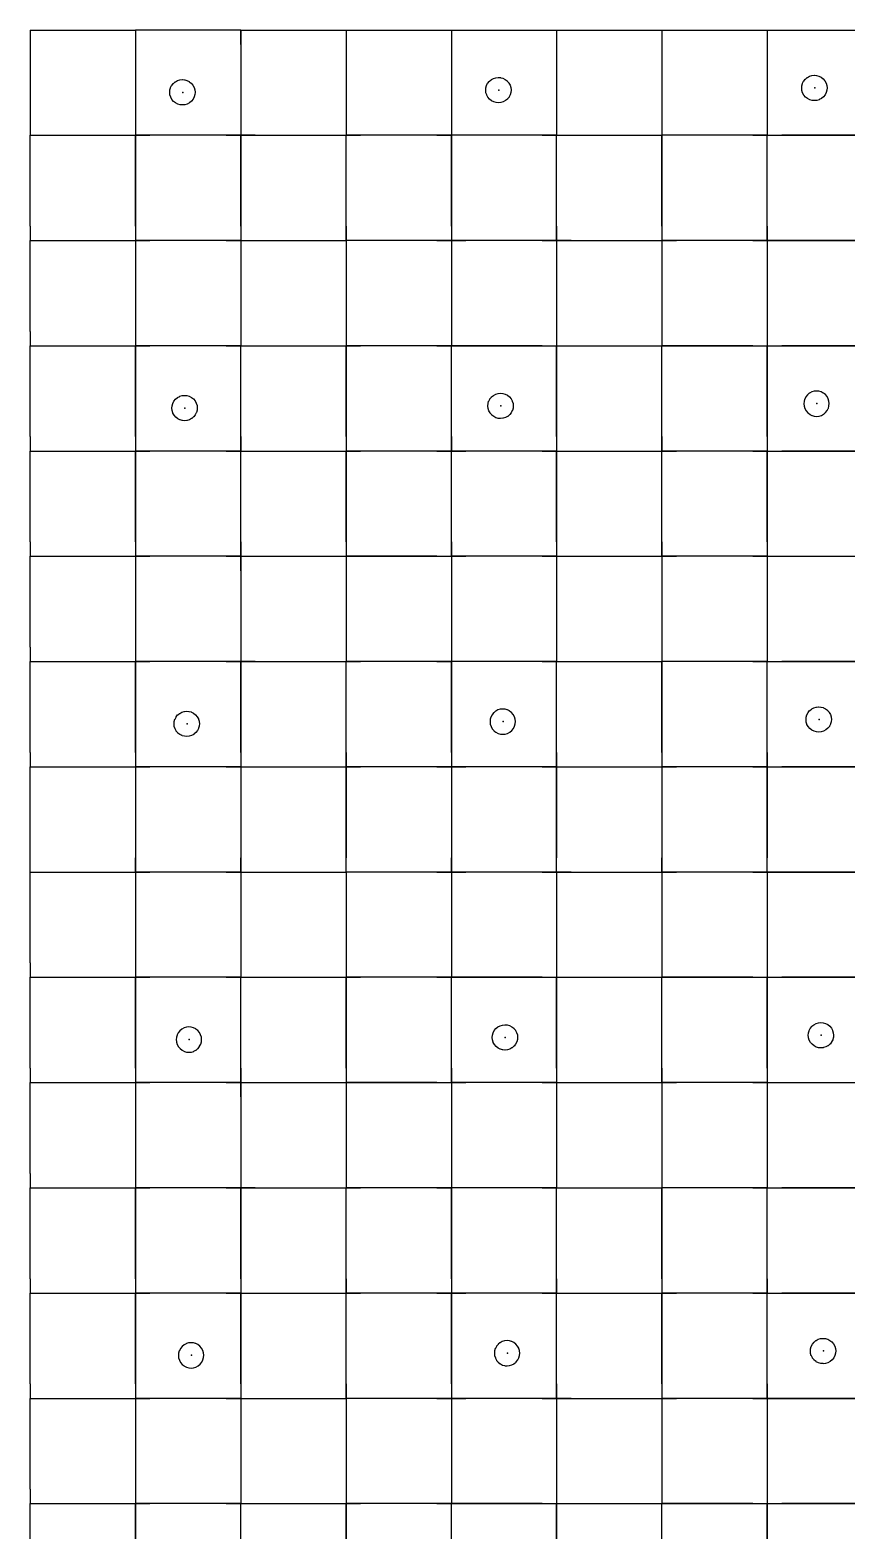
# Model space of a CAD drawing. Header units: metres. Extents: x 0 to 438, y -24 to 612.
# Drawn here: x 0 to 69.8, y 474.7 to 603 of the extents above; entities that cross this region are included whole.
import ezdxf

# ---------------------------------------------------------------- set-up
doc = ezdxf.new("R2010")
doc.units = ezdxf.units.M
doc.layers.add('LAYER_01_CUT', color=7, linetype='Continuous')
doc.layers.add('LAYER_04_GRID', color=7, linetype='Continuous')

msp = doc.modelspace()

# ---------------------------------------------------------------- linework, layer by layer
at = {"layer": 'LAYER_01_CUT'}
for points in [[(0, 603), (0, 595.23), (0, 594), (1.23, 594), (9, 594), (9, 592.77), (9, 585), (9, 583.77), (9, 576), (9, 574.77), (9, 567), (9, 565.77), (9, 558), (9, 556.77), (9, 549), (9, 547.77), (9, 540), (9, 538.77), (9, 531), (9, 529.77), (9, 522), (9, 520.77), (9, 513), (9, 511.77), (9, 504), (9, 502.77), (9, 495), (9, 493.77), (9, 486), (9, 484.77), (9, 477), (9, 475.77), (9, 468)], [(0, 603), (1.23, 603)], [(1.23, 603), (9, 603)], [(10.23, 603), (9, 603), (9, 601.77)], [(9, 603), (9, 595.23)], [(18, 603), (10.23, 603)], [(18, 601.77), (18, 603), (18, 595.23)], [(18, 603), (19.23, 603)], [(19.23, 603), (27, 603), (27, 601.77)], [(27, 603), (27, 595.23)], [(27, 603), (28.23, 603)], [(28.23, 603), (36, 603), (36, 601.77)], [(36, 603), (36, 595.23)], [(36, 603), (37.23, 603)], [(37.23, 603), (45, 603), (45, 601.77)], [(45, 603), (45, 595.23)], [(45, 603), (46.23, 603)], [(46.23, 603), (54, 603), (54, 601.77)], [(54, 603), (54, 595.23)], [(54, 603), (55.23, 603)], [(55.23, 603), (63, 603), (63, 601.77)], [(63, 603), (63, 595.23)], [(63, 603), (64.23, 603)], [(64.23, 603), (72, 603), (72, 601.77)], [(9, 601.77), (9, 594)], [(18, 601.77), (18, 594)], [(27, 601.77), (27, 594)], [(36, 601.77), (36, 594)], [(45, 601.77), (45, 594)], [(54, 601.77), (54, 594)], [(63, 601.77), (63, 594)], [(68.08, 598.26), (68.08, 598.25), (68.1, 598.05), (68.1, 598.05), (68.09, 597.86), (68.08, 597.85), (68.03, 597.66), (68.03, 597.65), (67.93, 597.47), (67.93, 597.46), (67.8, 597.29), (67.79, 597.29), (67.63, 597.15), (67.62, 597.15), (67.44, 597.05), (67.43, 597.04), (67.23, 596.98), (67.22, 596.98), (67.03, 596.96), (67.02, 596.96), (66.83, 596.98), (66.82, 596.98), (66.63, 597.03), (66.62, 597.04), (66.44, 597.13), (66.43, 597.14), (66.27, 597.27), (66.26, 597.27), (66.12, 597.43), (66.12, 597.44), (66.02, 597.63), (66.02, 597.64), (65.96, 597.83), (65.96, 597.84), (65.94, 598.04), (65.94, 598.05), (65.95, 598.23), (65.95, 598.24), (66.01, 598.43), (66.01, 598.44), (66.1, 598.63), (66.11, 598.63), (66.24, 598.8), (66.25, 598.8), (66.41, 598.94), (66.42, 598.94), (66.6, 599.04), (66.61, 599.05), (66.8, 599.11), (66.81, 599.11), (67.01, 599.13), (67.02, 599.13), (67.21, 599.11), (67.21, 599.11), (67.41, 599.06), (67.41, 599.05), (67.6, 598.96), (67.61, 598.96), (67.77, 598.82), (67.78, 598.82), (67.91, 598.66), (67.92, 598.65), (68.02, 598.46), (68.02, 598.46), (68.08, 598.26)], [(13.41, 598.68), (13.6, 598.59), (13.61, 598.58), (13.77, 598.45), (13.78, 598.45), (13.91, 598.28), (13.92, 598.28), (14.02, 598.09), (14.02, 598.08), (14.08, 597.89), (14.08, 597.88), (14.1, 597.68), (14.1, 597.67), (14.09, 597.49), (14.08, 597.48), (14.03, 597.29), (14.03, 597.28), (13.94, 597.09), (13.93, 597.09), (13.8, 596.92), (13.79, 596.91), (13.63, 596.78), (13.62, 596.77), (13.44, 596.67), (13.43, 596.67), (13.23, 596.61), (13.23, 596.61), (13.03, 596.59), (13.02, 596.59), (12.83, 596.61), (12.82, 596.61), (12.63, 596.66), (12.63, 596.66), (12.44, 596.76), (12.43, 596.76), (12.27, 596.89), (12.26, 596.9), (12.13, 597.06), (12.12, 597.07), (12.02, 597.25), (12.02, 597.26), (11.96, 597.46), (11.96, 597.47), (11.94, 597.67), (11.94, 597.67), (11.95, 597.86), (11.96, 597.87), (12.01, 598.06), (12.01, 598.07), (12.1, 598.25), (12.11, 598.26), (12.24, 598.43), (12.25, 598.43), (12.41, 598.57), (12.42, 598.57), (12.6, 598.67), (12.61, 598.67), (12.81, 598.73), (12.81, 598.74), (13.01, 598.76), (13.02, 598.76), (13.21, 598.74), (13.22, 598.74), (13.41, 598.68), (13.41, 598.68)], [(40.22, 598.92), (40.41, 598.87), (40.41, 598.87), (40.6, 598.77), (40.61, 598.77), (40.77, 598.64), (40.78, 598.63), (40.91, 598.47), (40.92, 598.46), (41.02, 598.28), (41.02, 598.27), (41.08, 598.07), (41.08, 598.07), (41.1, 597.87), (41.1, 597.86), (41.09, 597.67), (41.08, 597.66), (41.03, 597.47), (41.03, 597.46), (40.94, 597.28), (40.93, 597.27), (40.8, 597.11), (40.79, 597.1), (40.63, 596.96), (40.62, 596.96), (40.44, 596.86), (40.43, 596.86), (40.23, 596.8), (40.23, 596.8), (40.03, 596.78), (40.02, 596.78), (39.83, 596.79), (39.82, 596.79), (39.63, 596.85), (39.63, 596.85), (39.44, 596.94), (39.43, 596.95), (39.27, 597.08), (39.26, 597.09), (39.13, 597.25), (39.12, 597.26), (39.02, 597.44), (39.02, 597.45), (38.96, 597.64), (38.96, 597.65), (38.94, 597.85), (38.94, 597.86), (38.95, 598.05), (38.95, 598.05), (39.01, 598.25), (39.01, 598.25), (39.1, 598.44), (39.11, 598.45), (39.24, 598.61), (39.25, 598.62), (39.41, 598.75), (39.42, 598.76), (39.6, 598.86), (39.61, 598.86), (39.81, 598.92), (39.81, 598.92), (40.01, 598.94), (40.02, 598.94), (40.21, 598.93), (40.22, 598.92)], [(9, 595.23), (9, 594)], [(18, 595.23), (18, 594)], [(27, 595.23), (27, 594)], [(36, 595.23), (36, 594)], [(45, 595.23), (45, 594)], [(54, 595.23), (54, 594)], [(63, 595.23), (63, 594)], [(0, 586.23), (0, 594)], [(0, 594), (7.77, 594)], [(7.77, 594), (9, 594)], [(16.77, 594), (9, 594)], [(9, 586.23), (9, 594)], [(9, 594), (10.23, 594)], [(18, 594), (10.23, 594)], [(16.77, 594), (18, 594)], [(19.23, 594), (18, 594), (18, 592.77), (18, 585), (18, 583.77)], [(18, 586.23), (18, 594)], [(18, 594), (25.77, 594)], [(19.23, 594), (27, 594)], [(25.77, 594), (27, 594)], [(27, 592.77), (27, 594), (28.23, 594)], [(34.77, 594), (27, 594)], [(27, 586.23), (27, 594)], [(36, 594), (28.23, 594)], [(34.77, 594), (36, 594)], [(37.23, 594), (36, 594), (36, 592.77), (36, 585), (36, 583.77)], [(43.77, 594), (36, 594)], [(36, 586.23), (36, 594)], [(45, 594), (37.23, 594)], [(43.77, 594), (45, 594)], [(45, 592.77), (45, 594), (46.23, 594)], [(45, 586.23), (45, 594)], [(45, 594), (52.77, 594)], [(46.23, 594), (54, 594)], [(52.77, 594), (54, 594)], [(55.23, 594), (54, 594), (54, 592.77), (54, 585), (54, 583.77)], [(61.77, 594), (54, 594)], [(54, 586.23), (54, 594)], [(63, 594), (55.23, 594)], [(61.77, 594), (63, 594)], [(63, 592.77), (63, 594), (64.23, 594)], [(63, 586.23), (63, 594)], [(63, 594), (70.77, 594)], [(72, 594), (64.23, 594)], [(27, 585), (27, 592.77)], [(45, 585), (45, 592.77)], [(63, 585), (63, 592.77)], [(0, 586.23), (0, 585)], [(9, 586.23), (9, 585)], [(18, 586.23), (18, 585)], [(27, 586.23), (27, 585)], [(36, 586.23), (36, 585)], [(45, 586.23), (45, 585)], [(54, 586.23), (54, 585)], [(63, 586.23), (63, 585)], [(0, 577.23), (0, 585), (1.23, 585)], [(0, 585), (7.77, 585)], [(1.23, 585), (9, 585)], [(7.77, 585), (9, 585)], [(16.77, 585), (9, 585)], [(9, 585), (9, 577.23)], [(9, 585), (10.23, 585)], [(18, 585), (10.23, 585)], [(16.77, 585), (18, 585)], [(18, 585), (18, 577.23)], [(18, 585), (19.23, 585)], [(18, 585), (25.77, 585)], [(19.23, 585), (27, 585)], [(25.77, 585), (27, 585)], [(28.23, 585), (27, 585), (27, 583.77)], [(34.77, 585), (27, 585)], [(27, 585), (27, 577.23)], [(36, 585), (28.23, 585)], [(34.77, 585), (36, 585)], [(43.77, 585), (36, 585)], [(36, 585), (36, 577.23)], [(36, 585), (37.23, 585)], [(45, 585), (37.23, 585)], [(43.77, 585), (45, 585)], [(46.23, 585), (45, 585), (45, 583.77)], [(45, 585), (45, 577.23)], [(45, 585), (52.77, 585)], [(46.23, 585), (54, 585)], [(52.77, 585), (54, 585)], [(61.77, 585), (54, 585)], [(54, 585), (54, 577.23)], [(54, 585), (55.23, 585)], [(63, 585), (55.23, 585)], [(61.77, 585), (63, 585)], [(64.23, 585), (63, 585), (63, 583.77)], [(63, 585), (63, 577.23)], [(63, 585), (70.77, 585)], [(72, 585), (64.23, 585)], [(18, 583.77), (18, 576)], [(27, 583.77), (27, 576)], [(36, 583.77), (36, 576)], [(45, 583.77), (45, 576)], [(54, 583.77), (54, 576)], [(63, 583.77), (63, 576)], [(0, 577.23), (0, 576)], [(9, 577.23), (9, 576)], [(18, 577.23), (18, 576)], [(27, 577.23), (27, 576)], [(36, 577.23), (36, 576)], [(45, 577.23), (45, 576)], [(54, 577.23), (54, 576)], [(63, 577.23), (63, 576)], [(0, 568.23), (0, 576), (1.23, 576)], [(0, 576), (7.77, 576)], [(1.23, 576), (9, 576)], [(7.77, 576), (9, 576)], [(16.77, 576), (9, 576)], [(9, 568.23), (9, 576)], [(9, 576), (10.23, 576)], [(18, 576), (10.23, 576)], [(16.77, 576), (18, 576)], [(18, 556.77), (18, 558), (18, 565.77), (18, 567), (18, 574.77), (18, 576), (19.23, 576), (27, 576), (27, 574.77), (27, 567), (27, 565.77), (27, 558), (27, 556.77)], [(18, 568.23), (18, 576)], [(18, 576), (25.77, 576)], [(25.77, 576), (27, 576)], [(34.77, 576), (27, 576)], [(27, 568.23), (27, 576)], [(27, 576), (28.23, 576)], [(36, 576), (28.23, 576)], [(34.77, 576), (36, 576)], [(36, 565.77), (36, 567), (36, 574.77), (36, 576), (37.23, 576), (45, 576), (45, 574.77), (45, 567), (45, 565.77), (45, 558), (45, 556.77)], [(43.77, 576), (36, 576)], [(36, 568.23), (36, 576)], [(43.77, 576), (45, 576)], [(45, 568.23), (45, 576)], [(45, 576), (46.23, 576)], [(45, 576), (52.77, 576)], [(46.23, 576), (54, 576)], [(52.77, 576), (54, 576)], [(54, 565.77), (54, 567), (54, 574.77), (54, 576), (55.23, 576), (63, 576), (63, 574.77), (63, 567), (63, 565.77), (63, 558), (63, 556.77)], [(61.77, 576), (54, 576)], [(54, 568.23), (54, 576)], [(61.77, 576), (63, 576)], [(63, 568.23), (63, 576)], [(63, 576), (64.23, 576)], [(63, 576), (70.77, 576)], [(72, 576), (64.23, 576)], [(66.14, 571.24), (66.14, 571.23), (66.12, 571.05), (66.12, 571.04), (66.14, 570.84), (66.14, 570.83), (66.2, 570.64), (66.21, 570.63), (66.31, 570.44), (66.31, 570.44), (66.45, 570.27), (66.45, 570.27), (66.62, 570.14), (66.63, 570.13), (66.81, 570.04), (66.82, 570.03), (67.01, 569.98), (67.02, 569.98), (67.2, 569.96), (67.21, 569.96), (67.41, 569.98), (67.42, 569.98), (67.62, 570.04), (67.62, 570.05), (67.81, 570.15), (67.82, 570.15), (67.98, 570.29), (67.98, 570.29), (68.11, 570.46), (68.12, 570.47), (68.21, 570.65), (68.22, 570.66), (68.27, 570.85), (68.27, 570.86), (68.29, 571.05), (68.29, 571.05), (68.27, 571.25), (68.27, 571.26), (68.21, 571.46), (68.2, 571.46), (68.1, 571.65), (68.1, 571.66), (67.96, 571.82), (67.96, 571.83), (67.79, 571.96), (67.78, 571.96), (67.6, 572.05), (67.59, 572.06), (67.4, 572.11), (67.39, 572.11), (67.21, 572.13), (67.2, 572.13), (67, 572.11), (66.99, 572.11), (66.79, 572.05), (66.79, 572.05), (66.6, 571.95), (66.59, 571.94), (66.43, 571.8), (66.43, 571.8), (66.3, 571.63), (66.29, 571.63), (66.2, 571.44), (66.19, 571.43), (66.14, 571.24)], [(13.96, 571.45), (14.1, 571.28), (14.11, 571.28), (14.21, 571.09), (14.21, 571.08), (14.27, 570.89), (14.27, 570.88), (14.29, 570.68), (14.29, 570.67), (14.27, 570.49), (14.27, 570.48), (14.22, 570.29), (14.21, 570.28), (14.12, 570.09), (14.12, 570.09), (13.99, 569.92), (13.98, 569.92), (13.82, 569.78), (13.81, 569.77), (13.62, 569.67), (13.62, 569.67), (13.42, 569.61), (13.41, 569.61), (13.21, 569.59), (13.21, 569.59), (13.02, 569.61), (13.01, 569.61), (12.82, 569.66), (12.81, 569.67), (12.63, 569.76), (12.62, 569.76), (12.45, 569.89), (12.45, 569.9), (12.31, 570.06), (12.31, 570.07), (12.21, 570.25), (12.2, 570.26), (12.14, 570.46), (12.14, 570.47), (12.12, 570.67), (12.12, 570.67), (12.14, 570.86), (12.14, 570.87), (12.19, 571.06), (12.2, 571.07), (12.29, 571.25), (12.3, 571.26), (12.43, 571.43), (12.43, 571.43), (12.6, 571.57), (12.6, 571.57), (12.79, 571.67), (12.8, 571.68), (12.99, 571.74), (13, 571.74), (13.2, 571.76), (13.21, 571.76), (13.39, 571.74), (13.4, 571.74), (13.59, 571.69), (13.6, 571.68), (13.79, 571.59), (13.79, 571.58), (13.96, 571.45), (13.96, 571.45)], [(39.21, 570.44), (39.2, 570.45), (39.14, 570.65), (39.14, 570.65), (39.12, 570.85), (39.12, 570.86), (39.14, 571.05), (39.14, 571.06), (39.19, 571.25), (39.2, 571.25), (39.29, 571.44), (39.3, 571.45), (39.43, 571.61), (39.43, 571.62), (39.6, 571.75), (39.6, 571.76), (39.79, 571.86), (39.8, 571.86), (39.99, 571.92), (40, 571.92), (40.2, 571.94), (40.21, 571.94), (40.39, 571.93), (40.4, 571.92), (40.59, 571.87), (40.6, 571.87), (40.79, 571.78), (40.79, 571.77), (40.96, 571.64), (40.96, 571.63), (41.1, 571.47), (41.1, 571.46), (41.21, 571.28), (41.21, 571.27), (41.27, 571.07), (41.27, 571.07), (41.29, 570.87), (41.29, 570.86), (41.27, 570.67), (41.27, 570.66), (41.22, 570.47), (41.21, 570.47), (41.12, 570.28), (41.12, 570.27), (40.99, 570.11), (40.98, 570.1), (40.82, 569.96), (40.81, 569.96), (40.62, 569.86), (40.62, 569.86), (40.42, 569.8), (40.41, 569.8), (40.21, 569.78), (40.21, 569.78), (40.02, 569.79), (40.01, 569.79), (39.82, 569.85), (39.81, 569.85), (39.63, 569.94), (39.62, 569.95), (39.45, 570.08), (39.45, 570.09), (39.31, 570.25), (39.31, 570.26), (39.21, 570.44)], [(0, 568.23), (0, 567)], [(9, 568.23), (9, 567)], [(18, 568.23), (18, 567)], [(27, 568.23), (27, 567)], [(36, 568.23), (36, 567)], [(45, 568.23), (45, 567)], [(54, 568.23), (54, 567)], [(63, 568.23), (63, 567)], [(0, 559.23), (0, 567), (1.23, 567)], [(0, 567), (7.77, 567)], [(1.23, 567), (9, 567)], [(7.77, 567), (9, 567)], [(16.77, 567), (9, 567)], [(9, 559.23), (9, 567)], [(9, 567), (10.23, 567)], [(18, 567), (10.23, 567)], [(16.77, 567), (18, 567)], [(18, 559.23), (18, 567)], [(18, 567), (19.23, 567)], [(18, 567), (25.77, 567)], [(19.23, 567), (27, 567)], [(25.77, 567), (27, 567)], [(34.77, 567), (27, 567)], [(27, 559.23), (27, 567)], [(27, 567), (28.23, 567)], [(36, 567), (28.23, 567)], [(34.77, 567), (36, 567)], [(43.77, 567), (36, 567)], [(36, 559.23), (36, 567)], [(36, 567), (37.23, 567)], [(45, 567), (37.23, 567)], [(43.77, 567), (45, 567)], [(45, 559.23), (45, 567)], [(45, 567), (46.23, 567)], [(45, 567), (52.77, 567)], [(46.23, 567), (54, 567)], [(52.77, 567), (54, 567)], [(61.77, 567), (54, 567)], [(54, 559.23), (54, 567)], [(54, 567), (55.23, 567)], [(63, 567), (55.23, 567)], [(61.77, 567), (63, 567)], [(63, 559.23), (63, 567)], [(63, 567), (64.23, 567)], [(63, 567), (70.77, 567)], [(72, 567), (64.23, 567)], [(36, 558), (36, 565.77)], [(54, 558), (54, 565.77)], [(0, 559.23), (0, 558)], [(9, 559.23), (9, 558)], [(18, 559.23), (18, 558)], [(27, 559.23), (27, 558)], [(36, 559.23), (36, 558)], [(45, 559.23), (45, 558)], [(54, 559.23), (54, 558)], [(63, 559.23), (63, 558)], [(0, 550.23), (0, 558), (1.23, 558)], [(0, 558), (7.77, 558)], [(1.23, 558), (9, 558)], [(7.77, 558), (9, 558)], [(16.77, 558), (9, 558)], [(9, 558), (9, 550.23)], [(9, 558), (10.23, 558)], [(18, 558), (10.23, 558)], [(16.77, 558), (18, 558)], [(18, 558), (18, 550.23)], [(18, 558), (19.23, 558)], [(18, 558), (25.77, 558)], [(19.23, 558), (27, 558)], [(25.77, 558), (27, 558)], [(34.77, 558), (27, 558)], [(27, 558), (27, 550.23)], [(27, 558), (28.23, 558)], [(28.23, 558), (36, 558), (36, 556.77)], [(34.77, 558), (36, 558)], [(43.77, 558), (36, 558)], [(36, 558), (36, 550.23)], [(36, 558), (37.23, 558)], [(45, 558), (37.23, 558)], [(43.77, 558), (45, 558)], [(45, 558), (45, 550.23)], [(45, 558), (46.23, 558)], [(45, 558), (52.77, 558)], [(46.23, 558), (54, 558), (54, 556.77)], [(52.77, 558), (54, 558)], [(61.77, 558), (54, 558)], [(54, 558), (54, 550.23)], [(54, 558), (55.23, 558)], [(63, 558), (55.23, 558)], [(61.77, 558), (63, 558)], [(63, 558), (63, 550.23)], [(63, 558), (64.23, 558)], [(63, 558), (70.77, 558)], [(64.23, 558), (72, 558), (72, 556.77)], [(18, 556.77), (18, 549)], [(27, 556.77), (27, 549)], [(36, 556.77), (36, 549)], [(45, 556.77), (45, 549)], [(54, 556.77), (54, 549)], [(63, 556.77), (63, 549)], [(0, 550.23), (0, 549)], [(9, 550.23), (9, 549)], [(18, 550.23), (18, 549)], [(27, 550.23), (27, 549)], [(36, 550.23), (36, 549)], [(45, 550.23), (45, 549)], [(54, 550.23), (54, 549)], [(63, 550.23), (63, 549)], [(0, 541.23), (0, 549), (1.23, 549)], [(0, 549), (7.77, 549)], [(1.23, 549), (9, 549)], [(7.77, 549), (9, 549)], [(16.77, 549), (9, 549)], [(9, 541.23), (9, 549)], [(9, 549), (10.23, 549)], [(18, 549), (10.23, 549)], [(16.77, 549), (18, 549)], [(19.23, 549), (18, 549), (18, 547.77), (18, 540), (18, 538.77), (18, 531), (18, 529.77)], [(18, 541.23), (18, 549)], [(18, 549), (25.77, 549)], [(19.23, 549), (27, 549)], [(25.77, 549), (27, 549)], [(27, 538.77), (27, 540), (27, 547.77), (27, 549), (28.23, 549)], [(34.77, 549), (27, 549)], [(27, 541.23), (27, 549)], [(36, 549), (28.23, 549)], [(34.77, 549), (36, 549)], [(37.23, 549), (36, 549), (36, 547.77), (36, 540), (36, 538.77), (36, 531), (36, 529.77)], [(43.77, 549), (36, 549)], [(36, 541.23), (36, 549)], [(45, 549), (37.23, 549)], [(43.77, 549), (45, 549)], [(45, 538.77), (45, 540), (45, 547.77), (45, 549), (46.23, 549)], [(45, 541.23), (45, 549)], [(45, 549), (52.77, 549)], [(46.23, 549), (54, 549)], [(52.77, 549), (54, 549)], [(55.23, 549), (54, 549), (54, 547.77), (54, 540), (54, 538.77), (54, 531), (54, 529.77)], [(61.77, 549), (54, 549)], [(54, 541.23), (54, 549)], [(63, 549), (55.23, 549)], [(61.77, 549), (63, 549)], [(63, 538.77), (63, 540), (63, 547.77), (63, 549), (64.23, 549)], [(63, 541.23), (63, 549)], [(63, 549), (70.77, 549)], [(72, 549), (64.23, 549)], [(67.78, 545.06), (67.79, 545.05), (67.97, 544.96), (67.98, 544.96), (68.14, 544.83), (68.15, 544.82), (68.29, 544.66), (68.29, 544.65), (68.39, 544.47), (68.39, 544.46), (68.45, 544.26), (68.45, 544.25), (68.48, 544.05), (68.47, 544.05), (68.46, 543.86), (68.46, 543.85), (68.4, 543.66), (68.4, 543.65), (68.31, 543.47), (68.3, 543.46), (68.17, 543.29), (68.16, 543.29), (68, 543.15), (67.99, 543.15), (67.81, 543.05), (67.8, 543.05), (67.61, 542.98), (67.6, 542.98), (67.4, 542.96), (67.39, 542.96), (67.2, 542.98), (67.2, 542.98), (67.01, 543.04), (67, 543.04), (66.81, 543.13), (66.81, 543.14), (66.64, 543.27), (66.63, 543.27), (66.5, 543.44), (66.49, 543.44), (66.39, 543.63), (66.39, 543.64), (66.33, 543.83), (66.33, 543.84), (66.31, 544.04), (66.31, 544.05), (66.32, 544.23), (66.33, 544.24), (66.38, 544.43), (66.38, 544.44), (66.48, 544.63), (66.48, 544.63), (66.61, 544.8), (66.62, 544.81), (66.78, 544.94), (66.79, 544.95), (66.97, 545.05), (66.98, 545.05), (67.18, 545.11), (67.19, 545.11), (67.38, 545.13), (67.39, 545.13), (67.58, 545.11), (67.59, 545.11), (67.78, 545.06)], [(12.62, 544.43), (12.78, 544.57), (12.79, 544.57), (12.97, 544.67), (12.98, 544.68), (13.18, 544.74), (13.19, 544.74), (13.39, 544.76), (13.39, 544.76), (13.58, 544.74), (13.59, 544.74), (13.78, 544.69), (13.79, 544.68), (13.97, 544.59), (13.98, 544.58), (14.15, 544.45), (14.15, 544.45), (14.29, 544.28), (14.29, 544.28), (14.39, 544.09), (14.4, 544.08), (14.46, 543.89), (14.46, 543.88), (14.48, 543.68), (14.48, 543.67), (14.46, 543.49), (14.46, 543.48), (14.41, 543.29), (14.4, 543.28), (14.31, 543.09), (14.3, 543.09), (14.17, 542.92), (14.17, 542.92), (14, 542.78), (14, 542.77), (13.81, 542.67), (13.8, 542.67), (13.61, 542.61), (13.6, 542.61), (13.4, 542.59), (13.39, 542.59), (13.21, 542.61), (13.2, 542.61), (13.01, 542.66), (13, 542.67), (12.81, 542.76), (12.81, 542.76), (12.64, 542.89), (12.63, 542.9), (12.5, 543.06), (12.49, 543.07), (12.39, 543.26), (12.39, 543.26), (12.33, 543.46), (12.33, 543.47), (12.31, 543.67), (12.31, 543.67), (12.33, 543.86), (12.33, 543.87), (12.38, 544.06), (12.39, 544.07), (12.48, 544.25), (12.48, 544.26), (12.61, 544.43), (12.62, 544.43)], [(39.61, 544.61), (39.48, 544.45), (39.48, 544.44), (39.38, 544.25), (39.38, 544.25), (39.33, 544.06), (39.33, 544.05), (39.31, 543.86), (39.31, 543.85), (39.33, 543.65), (39.33, 543.65), (39.39, 543.45), (39.39, 543.44), (39.49, 543.26), (39.5, 543.25), (39.63, 543.09), (39.64, 543.08), (39.81, 542.95), (39.81, 542.95), (40, 542.85), (40.01, 542.85), (40.2, 542.8), (40.21, 542.79), (40.39, 542.78), (40.4, 542.78), (40.6, 542.8), (40.61, 542.8), (40.8, 542.86), (40.81, 542.86), (41, 542.96), (41, 542.97), (41.17, 543.1), (41.17, 543.11), (41.3, 543.27), (41.31, 543.28), (41.4, 543.47), (41.4, 543.47), (41.46, 543.67), (41.46, 543.67), (41.48, 543.86), (41.48, 543.87), (41.46, 544.07), (41.45, 544.07), (41.39, 544.27), (41.39, 544.28), (41.29, 544.46), (41.29, 544.47), (41.15, 544.63), (41.15, 544.64), (40.98, 544.77), (40.97, 544.78), (40.79, 544.87), (40.78, 544.87), (40.59, 544.93), (40.58, 544.93), (40.39, 544.94), (40.39, 544.94), (40.19, 544.92), (40.18, 544.92), (39.98, 544.86), (39.97, 544.86), (39.79, 544.76), (39.78, 544.76), (39.62, 544.62), (39.61, 544.61)], [(0, 541.23), (0, 540)], [(0, 523.23), (0, 531), (0, 532.23), (0, 540), (1.23, 540)], [(0, 540), (7.77, 540)], [(1.23, 540), (9, 540)], [(7.77, 540), (9, 540)], [(9, 541.23), (9, 540)], [(16.77, 540), (9, 540)], [(9, 540), (9, 532.23)], [(9, 540), (10.23, 540)], [(18, 540), (10.23, 540)], [(16.77, 540), (18, 540)], [(18, 541.23), (18, 540)], [(18, 540), (18, 532.23)], [(18, 540), (19.23, 540)], [(18, 540), (25.77, 540)], [(19.23, 540), (27, 540)], [(25.77, 540), (27, 540)], [(27, 541.23), (27, 540)], [(34.77, 540), (27, 540)], [(27, 540), (27, 532.23)], [(27, 540), (28.23, 540)], [(36, 540), (28.23, 540)], [(34.77, 540), (36, 540)], [(36, 541.23), (36, 540)], [(43.77, 540), (36, 540)], [(36, 540), (36, 532.23)], [(36, 540), (37.23, 540)], [(45, 540), (37.23, 540)], [(43.77, 540), (45, 540)], [(45, 541.23), (45, 540)], [(45, 540), (45, 532.23)], [(45, 540), (46.23, 540)], [(45, 540), (52.77, 540)], [(46.23, 540), (54, 540)], [(52.77, 540), (54, 540)], [(54, 541.23), (54, 540)], [(61.77, 540), (54, 540)], [(54, 540), (54, 532.23)], [(54, 540), (55.23, 540)], [(63, 540), (55.23, 540)], [(61.77, 540), (63, 540)], [(63, 541.23), (63, 540)], [(63, 540), (63, 532.23)], [(63, 540), (64.23, 540)], [(63, 540), (70.77, 540)], [(72, 540), (64.23, 540)], [(27, 531), (27, 538.77)], [(45, 531), (45, 538.77)], [(63, 531), (63, 538.77)], [(0, 531), (1.23, 531)], [(0, 531), (7.77, 531)], [(1.23, 531), (9, 531)], [(7.77, 531), (9, 531)], [(9, 531), (9, 532.23)], [(16.77, 531), (9, 531)], [(9, 531), (9, 523.23)], [(9, 531), (10.23, 531)], [(18, 531), (10.23, 531)], [(16.77, 531), (18, 531)], [(18, 531), (18, 532.23)], [(18, 531), (18, 523.23)], [(18, 531), (19.23, 531)], [(18, 531), (25.77, 531)], [(19.23, 531), (27, 531)], [(25.77, 531), (27, 531)], [(27, 531), (27, 532.23)], [(28.23, 531), (27, 531), (27, 529.77)], [(34.77, 531), (27, 531)], [(27, 531), (27, 523.23)], [(36, 531), (28.23, 531)], [(34.77, 531), (36, 531)], [(36, 531), (36, 532.23)], [(43.77, 531), (36, 531)], [(36, 531), (36, 523.23)], [(36, 531), (37.23, 531)], [(45, 531), (37.23, 531)], [(43.77, 531), (45, 531)], [(45, 531), (45, 532.23)], [(46.23, 531), (45, 531), (45, 529.77)], [(45, 531), (45, 523.23)], [(45, 531), (52.77, 531)], [(46.23, 531), (54, 531)], [(52.77, 531), (54, 531)], [(54, 531), (54, 532.23)], [(61.77, 531), (54, 531)], [(54, 531), (54, 523.23)], [(54, 531), (55.23, 531)], [(63, 531), (55.23, 531)], [(61.77, 531), (63, 531)], [(63, 531), (63, 532.23)], [(64.23, 531), (63, 531), (63, 529.77)], [(63, 531), (63, 523.23)], [(63, 531), (70.77, 531)], [(72, 531), (64.23, 531)], [(18, 529.77), (18, 522)], [(27, 529.77), (27, 522)], [(36, 529.77), (36, 522)], [(45, 529.77), (45, 522)], [(54, 529.77), (54, 522)], [(63, 529.77), (63, 522)], [(0, 523.23), (0, 522)], [(9, 523.23), (9, 522)], [(18, 523.23), (18, 522)], [(27, 523.23), (27, 522)], [(36, 523.23), (36, 522)], [(45, 523.23), (45, 522)], [(54, 523.23), (54, 522)], [(63, 523.23), (63, 522)], [(0, 514.23), (0, 522), (1.23, 522)], [(0, 522), (7.77, 522)], [(1.23, 522), (9, 522)], [(7.77, 522), (9, 522)], [(16.77, 522), (9, 522)], [(9, 514.23), (9, 522)], [(9, 522), (10.23, 522)], [(18, 522), (10.23, 522)], [(16.77, 522), (18, 522)], [(18, 511.77), (18, 513), (18, 520.77), (18, 522), (19.23, 522), (27, 522), (27, 520.77), (27, 513), (27, 511.77)], [(18, 514.23), (18, 522)], [(18, 522), (25.77, 522)], [(25.77, 522), (27, 522)], [(34.77, 522), (27, 522)], [(27, 514.23), (27, 522)], [(27, 522), (28.23, 522)], [(36, 522), (28.23, 522)], [(34.77, 522), (36, 522)], [(36, 520.77), (36, 522), (37.23, 522), (45, 522), (45, 520.77), (45, 513), (45, 511.77)], [(43.77, 522), (36, 522)], [(36, 514.23), (36, 522)], [(36, 513), (36, 520.77)], [(43.77, 522), (45, 522)], [(45, 514.23), (45, 522)], [(45, 522), (46.23, 522)], [(45, 522), (52.77, 522)], [(46.23, 522), (54, 522)], [(52.77, 522), (54, 522)], [(54, 520.77), (54, 522), (55.23, 522), (63, 522), (63, 520.77), (63, 513), (63, 511.77)], [(61.77, 522), (54, 522)], [(54, 514.23), (54, 522)], [(54, 513), (54, 520.77)], [(61.77, 522), (63, 522)], [(63, 514.23), (63, 522)], [(63, 522), (64.23, 522)], [(63, 522), (70.77, 522)], [(72, 522), (64.23, 522)], [(12.68, 516.06), (12.82, 515.9), (12.83, 515.9), (12.99, 515.76), (13, 515.76), (13.19, 515.67), (13.19, 515.66), (13.38, 515.61), (13.39, 515.61), (13.58, 515.59), (13.59, 515.59), (13.79, 515.61), (13.79, 515.61), (13.99, 515.67), (14, 515.68), (14.18, 515.78), (14.19, 515.78), (14.35, 515.92), (14.36, 515.92), (14.49, 516.09), (14.49, 516.1), (14.59, 516.28), (14.59, 516.29), (14.64, 516.48), (14.65, 516.49), (14.66, 516.67), (14.66, 516.68), (14.64, 516.88), (14.64, 516.89), (14.58, 517.08), (14.58, 517.09), (14.48, 517.28), (14.47, 517.29), (14.34, 517.45), (14.33, 517.45), (14.17, 517.58), (14.16, 517.59), (13.97, 517.68), (13.97, 517.69), (13.77, 517.74), (13.77, 517.74), (13.58, 517.76), (13.57, 517.76), (13.37, 517.74), (13.37, 517.74), (13.17, 517.68), (13.16, 517.67), (12.98, 517.57), (12.97, 517.57), (12.81, 517.43), (12.8, 517.43), (12.67, 517.26), (12.66, 517.25), (12.57, 517.07), (12.57, 517.06), (12.51, 516.87), (12.51, 516.86), (12.5, 516.67), (12.5, 516.67), (12.52, 516.47), (12.52, 516.46), (12.58, 516.26), (12.58, 516.26), (12.68, 516.07), (12.68, 516.06)], [(41.64, 517.08), (41.64, 517.07), (41.66, 516.87), (41.66, 516.86), (41.65, 516.67), (41.64, 516.67), (41.59, 516.47), (41.59, 516.47), (41.49, 516.28), (41.49, 516.27), (41.36, 516.11), (41.35, 516.1), (41.19, 515.97), (41.18, 515.96), (41, 515.86), (40.99, 515.86), (40.79, 515.8), (40.79, 515.8), (40.59, 515.78), (40.58, 515.78), (40.39, 515.79), (40.38, 515.8), (40.19, 515.85), (40.18, 515.85), (40, 515.95), (39.99, 515.95), (39.83, 516.08), (39.82, 516.09), (39.68, 516.25), (39.68, 516.26), (39.58, 516.44), (39.58, 516.45), (39.52, 516.65), (39.52, 516.66), (39.5, 516.85), (39.5, 516.86), (39.51, 517.05), (39.51, 517.06), (39.57, 517.25), (39.57, 517.26), (39.66, 517.44), (39.67, 517.45), (39.8, 517.61), (39.81, 517.62), (39.97, 517.76), (39.98, 517.76), (40.16, 517.86), (40.17, 517.86), (40.36, 517.92), (40.37, 517.92), (40.57, 517.94), (40.58, 517.94), (40.77, 517.93), (40.77, 517.93), (40.97, 517.87), (40.97, 517.87), (41.16, 517.78), (41.17, 517.77), (41.33, 517.64), (41.34, 517.63), (41.47, 517.47), (41.48, 517.46), (41.58, 517.28), (41.58, 517.27), (41.64, 517.08)], [(67.77, 518.11), (67.77, 518.11), (67.97, 518.06), (67.97, 518.06), (68.16, 517.96), (68.17, 517.96), (68.33, 517.83), (68.34, 517.82), (68.47, 517.66), (68.48, 517.65), (68.58, 517.47), (68.58, 517.46), (68.64, 517.26), (68.64, 517.25), (68.66, 517.06), (68.66, 517.05), (68.65, 516.86), (68.64, 516.85), (68.59, 516.66), (68.59, 516.65), (68.49, 516.47), (68.49, 516.46), (68.36, 516.29), (68.35, 516.29), (68.19, 516.15), (68.18, 516.15), (68, 516.05), (67.99, 516.05), (67.79, 515.99), (67.78, 515.98), (67.59, 515.96), (67.58, 515.96), (67.39, 515.98), (67.38, 515.98), (67.19, 516.04), (67.18, 516.04), (67, 516.13), (66.99, 516.14), (66.83, 516.27), (66.82, 516.28), (66.68, 516.44), (66.68, 516.44), (66.58, 516.63), (66.58, 516.64), (66.52, 516.83), (66.52, 516.84), (66.5, 517.04), (66.5, 517.05), (66.51, 517.23), (66.51, 517.24), (66.57, 517.43), (66.57, 517.44), (66.66, 517.63), (66.67, 517.63), (66.8, 517.8), (66.81, 517.81), (66.97, 517.94), (66.98, 517.95), (67.16, 518.05), (67.17, 518.05), (67.36, 518.11), (67.37, 518.11), (67.57, 518.13), (67.58, 518.13), (67.77, 518.11)], [(0, 514.23), (0, 513)], [(9, 514.23), (9, 513)], [(18, 514.23), (18, 513)], [(27, 514.23), (27, 513)], [(36, 514.23), (36, 513)], [(45, 514.23), (45, 513)], [(54, 514.23), (54, 513)], [(63, 514.23), (63, 513)], [(0, 505.23), (0, 513), (1.23, 513)], [(0, 513), (7.77, 513)], [(1.23, 513), (9, 513)], [(7.77, 513), (9, 513)], [(16.77, 513), (9, 513)], [(9, 513), (9, 505.23)], [(9, 513), (10.23, 513)], [(18, 513), (10.23, 513)], [(16.77, 513), (18, 513)], [(18, 513), (18, 505.23)], [(18, 513), (19.23, 513)], [(18, 513), (25.77, 513)], [(18, 511.77), (18, 504)], [(19.23, 513), (27, 513)], [(25.77, 513), (27, 513)], [(34.77, 513), (27, 513)], [(27, 513), (27, 505.23)], [(27, 513), (28.23, 513)], [(27, 511.77), (27, 504)], [(28.23, 513), (36, 513), (36, 511.77)], [(34.77, 513), (36, 513)], [(43.77, 513), (36, 513)], [(36, 513), (36, 505.23)], [(36, 513), (37.23, 513)], [(36, 511.77), (36, 504)], [(45, 513), (37.23, 513)], [(43.77, 513), (45, 513)], [(45, 513), (45, 505.23)], [(45, 513), (46.23, 513)], [(45, 513), (52.77, 513)], [(45, 511.77), (45, 504)], [(46.23, 513), (54, 513), (54, 511.77)], [(52.77, 513), (54, 513)], [(61.77, 513), (54, 513)], [(54, 513), (54, 505.23)], [(54, 513), (55.23, 513)], [(54, 511.77), (54, 504)], [(63, 513), (55.23, 513)], [(61.77, 513), (63, 513)], [(63, 513), (63, 505.23)], [(63, 513), (64.23, 513)], [(63, 513), (70.77, 513)], [(63, 511.77), (63, 504)], [(64.23, 513), (72, 513), (72, 511.77)], [(0, 505.23), (0, 504)], [(9, 505.23), (9, 504)], [(18, 505.23), (18, 504)], [(27, 505.23), (27, 504)], [(36, 505.23), (36, 504)], [(45, 505.23), (45, 504)], [(54, 505.23), (54, 504)], [(63, 505.23), (63, 504)], [(0, 496.23), (0, 504), (1.23, 504)], [(0, 504), (7.77, 504)], [(1.23, 504), (9, 504)], [(7.77, 504), (9, 504)], [(16.77, 504), (9, 504)], [(9, 496.23), (9, 504)], [(9, 504), (10.23, 504)], [(18, 504), (10.23, 504)], [(16.77, 504), (18, 504)], [(19.23, 504), (18, 504), (18, 502.77), (18, 495), (18, 493.77), (18, 486), (18, 484.77)], [(18, 496.23), (18, 504)], [(18, 504), (25.77, 504)], [(19.23, 504), (27, 504)], [(25.77, 504), (27, 504)], [(27, 493.77), (27, 495), (27, 502.77), (27, 504), (28.23, 504)], [(34.77, 504), (27, 504)], [(27, 496.23), (27, 504)], [(36, 504), (28.23, 504)], [(34.77, 504), (36, 504)], [(37.23, 504), (36, 504), (36, 502.77), (36, 495), (36, 493.77), (36, 486), (36, 484.77)], [(43.77, 504), (36, 504)], [(36, 496.23), (36, 504)], [(45, 504), (37.23, 504)], [(43.77, 504), (45, 504)], [(45, 493.77), (45, 495), (45, 502.77), (45, 504), (46.23, 504)], [(45, 496.23), (45, 504)], [(45, 504), (52.77, 504)], [(46.23, 504), (54, 504)], [(52.77, 504), (54, 504)], [(55.23, 504), (54, 504), (54, 502.77), (54, 495), (54, 493.77), (54, 486), (54, 484.77)], [(61.77, 504), (54, 504)], [(54, 496.23), (54, 504)], [(63, 504), (55.23, 504)], [(61.77, 504), (63, 504)], [(63, 493.77), (63, 495), (63, 502.77), (63, 504), (64.23, 504)], [(63, 496.23), (63, 504)], [(63, 504), (70.77, 504)], [(72, 504), (64.23, 504)], [(0, 496.23), (0, 495)], [(9, 496.23), (9, 495)], [(18, 496.23), (18, 495)], [(27, 496.23), (27, 495)], [(36, 496.23), (36, 495)], [(45, 496.23), (45, 495)], [(54, 496.23), (54, 495)], [(63, 496.23), (63, 495)], [(0, 487.23), (0, 495), (1.23, 495)], [(0, 495), (7.77, 495)], [(1.23, 495), (9, 495)], [(7.77, 495), (9, 495)], [(16.77, 495), (9, 495)], [(9, 487.23), (9, 495)], [(9, 495), (10.23, 495)], [(18, 495), (10.23, 495)], [(16.77, 495), (18, 495)], [(18, 487.23), (18, 495)], [(18, 495), (19.23, 495)], [(18, 495), (25.77, 495)], [(19.23, 495), (27, 495)], [(25.77, 495), (27, 495)], [(34.77, 495), (27, 495)], [(27, 487.23), (27, 495)], [(27, 495), (28.23, 495)], [(36, 495), (28.23, 495)], [(34.77, 495), (36, 495)], [(43.77, 495), (36, 495)], [(36, 487.23), (36, 495)], [(36, 495), (37.23, 495)], [(45, 495), (37.23, 495)], [(43.77, 495), (45, 495)], [(45, 487.23), (45, 495)], [(45, 495), (46.23, 495)], [(45, 495), (52.77, 495)], [(46.23, 495), (54, 495)], [(52.77, 495), (54, 495)], [(61.77, 495), (54, 495)], [(54, 487.23), (54, 495)], [(54, 495), (55.23, 495)], [(63, 495), (55.23, 495)], [(61.77, 495), (63, 495)], [(63, 487.23), (63, 495)], [(63, 495), (64.23, 495)], [(63, 495), (70.77, 495)], [(72, 495), (64.23, 495)], [(27, 486), (27, 493.77)], [(45, 486), (45, 493.77)], [(63, 486), (63, 493.77)], [(13.98, 488.61), (14.18, 488.67), (14.18, 488.68), (14.37, 488.78), (14.38, 488.78), (14.54, 488.92), (14.55, 488.92), (14.68, 489.09), (14.68, 489.1), (14.77, 489.28), (14.78, 489.29), (14.83, 489.48), (14.83, 489.49), (14.85, 489.68), (14.85, 489.68), (14.83, 489.88), (14.83, 489.89), (14.77, 490.09), (14.77, 490.09), (14.66, 490.28), (14.66, 490.29), (14.52, 490.45), (14.52, 490.45), (14.35, 490.59), (14.35, 490.59), (14.16, 490.68), (14.15, 490.69), (13.96, 490.74), (13.95, 490.74), (13.77, 490.76), (13.76, 490.76), (13.56, 490.74), (13.55, 490.74), (13.36, 490.68), (13.35, 490.67), (13.16, 490.57), (13.16, 490.57), (12.99, 490.43), (12.99, 490.43), (12.86, 490.26), (12.85, 490.25), (12.76, 490.07), (12.75, 490.06), (12.7, 489.87), (12.7, 489.86), (12.68, 489.68), (12.68, 489.67), (12.7, 489.47), (12.7, 489.46), (12.76, 489.26), (12.77, 489.26), (12.87, 489.07), (12.87, 489.06), (13.01, 488.9), (13.01, 488.9), (13.18, 488.77), (13.19, 488.76), (13.37, 488.67), (13.38, 488.66), (13.57, 488.61), (13.58, 488.61), (13.77, 488.59), (13.77, 488.59), (13.97, 488.61), (13.98, 488.61)], [(41.35, 490.77), (41.34, 490.78), (41.16, 490.87), (41.15, 490.87), (40.96, 490.93), (40.95, 490.93), (40.77, 490.94), (40.76, 490.95), (40.56, 490.92), (40.55, 490.92), (40.35, 490.86), (40.35, 490.86), (40.16, 490.76), (40.15, 490.76), (39.99, 490.62), (39.99, 490.61), (39.86, 490.45), (39.85, 490.44), (39.76, 490.26), (39.75, 490.25), (39.7, 490.06), (39.7, 490.05), (39.68, 489.86), (39.68, 489.85), (39.7, 489.66), (39.7, 489.65), (39.76, 489.45), (39.77, 489.44), (39.87, 489.26), (39.87, 489.25), (40.01, 489.09), (40.01, 489.08), (40.18, 488.95), (40.19, 488.95), (40.37, 488.85), (40.38, 488.85), (40.57, 488.8), (40.58, 488.79), (40.76, 488.78), (40.77, 488.78), (40.97, 488.8), (40.98, 488.8), (41.18, 488.86), (41.18, 488.86), (41.37, 488.96), (41.38, 488.97), (41.54, 489.1), (41.54, 489.11), (41.68, 489.28), (41.68, 489.28), (41.77, 489.47), (41.78, 489.47), (41.83, 489.67), (41.83, 489.67), (41.85, 489.86), (41.85, 489.87), (41.83, 490.07), (41.83, 490.08), (41.77, 490.27), (41.76, 490.28), (41.66, 490.46), (41.66, 490.47), (41.52, 490.63), (41.52, 490.64), (41.35, 490.77)], [(67.15, 490.94), (67.16, 490.95), (67.35, 491.05), (67.35, 491.05), (67.55, 491.11), (67.56, 491.11), (67.76, 491.13), (67.76, 491.13), (67.95, 491.12), (67.96, 491.11), (68.15, 491.06), (68.16, 491.06), (68.34, 490.96), (68.35, 490.96), (68.52, 490.83), (68.52, 490.82), (68.66, 490.66), (68.66, 490.65), (68.76, 490.47), (68.77, 490.46), (68.83, 490.26), (68.83, 490.25), (68.85, 490.06), (68.85, 490.05), (68.83, 489.86), (68.83, 489.85), (68.78, 489.66), (68.77, 489.65), (68.68, 489.47), (68.67, 489.46), (68.54, 489.3), (68.54, 489.29), (68.38, 489.15), (68.37, 489.15), (68.18, 489.05), (68.17, 489.05), (67.98, 488.99), (67.97, 488.99), (67.77, 488.96), (67.76, 488.97), (67.58, 488.98), (67.57, 488.98), (67.38, 489.04), (67.37, 489.04), (67.18, 489.13), (67.18, 489.14), (67.01, 489.27), (67.01, 489.28), (66.87, 489.44), (66.87, 489.45), (66.77, 489.63), (66.76, 489.64), (66.7, 489.83), (66.7, 489.84), (66.68, 490.04), (66.68, 490.05), (66.7, 490.24), (66.7, 490.24), (66.75, 490.44), (66.76, 490.44), (66.85, 490.63), (66.85, 490.63), (66.99, 490.8), (66.99, 490.81), (67.15, 490.94)], [(0, 487.23), (0, 486)], [(9, 487.23), (9, 486)], [(18, 487.23), (18, 486)], [(27, 487.23), (27, 486)], [(36, 487.23), (36, 486)], [(45, 487.23), (45, 486)], [(54, 487.23), (54, 486)], [(63, 487.23), (63, 486)], [(0, 478.23), (0, 486), (1.23, 486)], [(0, 486), (7.77, 486)], [(1.23, 486), (9, 486)], [(7.77, 486), (9, 486)], [(16.77, 486), (9, 486)], [(9, 486), (9, 478.23)], [(9, 486), (10.23, 486)], [(18, 486), (10.23, 486)], [(16.77, 486), (18, 486)], [(18, 486), (18, 478.23)], [(18, 486), (19.23, 486)], [(18, 486), (25.77, 486)], [(19.23, 486), (27, 486)], [(25.77, 486), (27, 486)], [(28.23, 486), (27, 486), (27, 484.77)], [(34.77, 486), (27, 486)], [(27, 486), (27, 478.23)], [(36, 486), (28.23, 486)], [(34.77, 486), (36, 486)], [(43.77, 486), (36, 486)], [(36, 486), (36, 478.23)], [(36, 486), (37.23, 486)], [(45, 486), (37.23, 486)], [(43.77, 486), (45, 486)], [(46.23, 486), (45, 486), (45, 484.77)], [(45, 486), (45, 478.23)], [(45, 486), (52.77, 486)], [(46.23, 486), (54, 486)], [(52.77, 486), (54, 486)], [(61.77, 486), (54, 486)], [(54, 486), (54, 478.23)], [(54, 486), (55.23, 486)], [(63, 486), (55.23, 486)], [(61.77, 486), (63, 486)], [(64.23, 486), (63, 486), (63, 484.77)], [(63, 486), (63, 478.23)], [(63, 486), (70.77, 486)], [(72, 486), (64.23, 486)], [(18, 484.77), (18, 477)], [(27, 484.77), (27, 477)], [(36, 484.77), (36, 477)], [(45, 484.77), (45, 477)], [(54, 484.77), (54, 477)], [(63, 484.77), (63, 477)], [(0, 478.23), (0, 477)], [(9, 478.23), (9, 477)], [(18, 478.23), (18, 477)], [(27, 478.23), (27, 477)], [(36, 478.23), (36, 477)], [(45, 478.23), (45, 477)], [(54, 478.23), (54, 477)], [(63, 478.23), (63, 477)], [(0, 469.23), (0, 477), (1.23, 477)], [(0, 477), (7.77, 477)], [(1.23, 477), (9, 477)], [(7.77, 477), (9, 477)], [(16.77, 477), (9, 477)], [(9, 469.23), (9, 477)], [(9, 477), (10.23, 477)], [(18, 477), (10.23, 477)], [(16.77, 477), (18, 477)], [(18, 457.77), (18, 459), (18, 466.77), (18, 468), (18, 475.77), (18, 477), (19.23, 477), (27, 477), (27, 475.77), (27, 468), (27, 466.77), (27, 459), (27, 457.77)], [(18, 469.23), (18, 477)], [(18, 477), (25.77, 477)], [(25.77, 477), (27, 477)], [(34.77, 477), (27, 477)], [(27, 469.23), (27, 477)], [(27, 477), (28.23, 477)], [(36, 477), (28.23, 477)], [(34.77, 477), (36, 477)], [(36, 466.77), (36, 468), (36, 475.77), (36, 477), (37.23, 477), (45, 477), (45, 475.77), (45, 468), (45, 466.77), (45, 459), (45, 457.77)], [(43.77, 477), (36, 477)], [(36, 469.23), (36, 477)], [(43.77, 477), (45, 477)], [(45, 469.23), (45, 477)], [(45, 477), (46.23, 477)], [(45, 477), (52.77, 477)], [(46.23, 477), (54, 477)], [(52.77, 477), (54, 477)], [(54, 466.77), (54, 468), (54, 475.77), (54, 477), (55.23, 477), (63, 477), (63, 475.77), (63, 468), (63, 466.77), (63, 459), (63, 457.77)], [(61.77, 477), (54, 477)], [(54, 469.23), (54, 477)], [(61.77, 477), (63, 477)], [(63, 469.23), (63, 477)], [(63, 477), (64.23, 477)], [(63, 477), (70.77, 477)], [(72, 477), (64.23, 477)]]:
    msp.add_lwpolyline(points, dxfattribs=at)
at = {"layer": 'LAYER_04_GRID'}
for p in [(40.05, 597.86), (67.05, 598.05), (13.05, 597.67), (40.23, 570.86), (67.23, 571.05), (13.23, 570.67), (40.42, 543.86), (67.42, 544.05), (13.42, 543.67), (67.61, 517.05), (13.61, 516.67), (40.61, 516.86), (67.79, 490.05), (13.79, 489.68), (40.79, 489.86)]:
    msp.add_point(p, dxfattribs=at)

doc.saveas('drawing.dxf')
